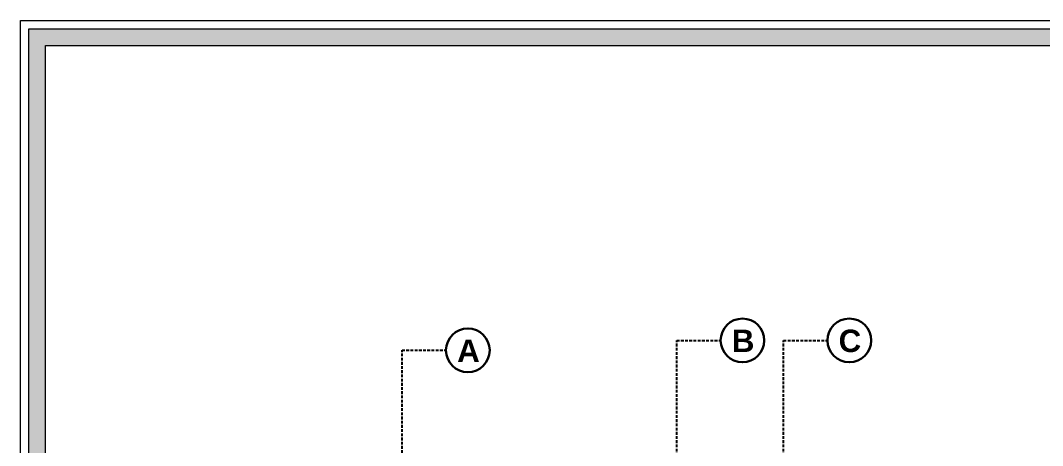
# Model space of a CAD drawing. Header units: millimetres. Extents: x 56222 to 3066687, y -650199 to -121287.
# Drawn here: x 132587.8 to 132770.1, y -185333.9 to -185258 of the extents above; entities that cross this region are included whole.
import ezdxf

# ---------------------------------------------------------------- set-up
doc = ezdxf.new("R2010")
doc.units = ezdxf.units.MM
doc.header["$MEASUREMENT"] = 0
doc.linetypes.add('00 . GROUND FLOOR$0$DASHED', pattern=[0.75, 0.5, -0.25])
doc.linetypes.add('DASHEDX2', pattern=[1.5, 1, -0.5])
for name, color, linetype, lineweight in [('DIM.', 250, 'Continuous', 13), ('Dimension', 10, 'DASHEDX2', 20), ('FURNITURE-1', 252, 'Continuous', 13)]:
    doc.layers.add(name, color=color, linetype=linetype, lineweight=lineweight)
doc.styles.get("Standard").update_dxf_attribs({"font": 'arial.ttf', "height": 6})

msp = doc.modelspace()

# ---------------------------------------------------------------- hatches: boundary and pattern name
at = {"layer": 'Dimension', "linetype": 'Continuous', "true_color": 0xd39e00}
h = msp.add_hatch(color=42, dxfattribs=at)
h.paths.add_polyline_path([(132589.246, -185259.512), (132589.246, -185559.149), (133014.942, -185559.149), (133014.942, -185259.512)])
h.paths.add_polyline_path([(132592.233, -185262.5), (133011.954, -185262.5), (133011.954, -185556.162), (132592.233, -185556.162)], flags=16)

# ---------------------------------------------------------------- linework, layer by layer
at = {"layer": 'Dimension', "color": 42, "linetype": 'Continuous', "true_color": 0xd39e00}
for points in [[(132587.752, -185258.018), (133016.436, -185258.018), (133016.436, -185560.643), (132587.752, -185560.643)], [(132589.246, -185259.512), (133014.942, -185259.512), (133014.942, -185559.149), (132589.246, -185559.149)], [(132592.233, -185262.5), (133011.954, -185262.5), (133011.954, -185556.162), (132592.233, -185556.162)]]:
    msp.add_lwpolyline(points, close=True, dxfattribs=at)
at = {"layer": 'FURNITURE-1', "color": 252, "linetype": '00 . GROUND FLOOR$0$DASHED', "lineweight": 25, "true_color": 0x939598}
for points in [[(132704.838, -185358.179), (132704.838, -185315.11), (132712.682, -185315.11)], [(132723.895, -185358.179), (132723.895, -185315.11), (132731.738, -185315.11)], [(132655.837, -185359.943), (132655.837, -185316.874), (132663.681, -185316.874)]]:
    msp.add_lwpolyline(points, dxfattribs=at)
at = {"layer": 'FURNITURE-1', "color": 1, "linetype": 'ByBlock', "lineweight": 30}
for centre in [(132716.574, -185315.11), (132735.631, -185315.11), (132667.573, -185316.874)]:
    msp.add_circle(centre, 3.897, dxfattribs=at)

# ---------------------------------------------------------------- texts
at = {"layer": 'DIM.', "color": 1, "char_height": 4, "attachment_point": 3}
for s, insert in [('{\\fArial|b1|i0|c0|p34;B}', (132718.704, -185313.187)), ('{\\fArial|b1|i0|c0|p34;C}', (132737.761, -185313.187)), ('{\\fArial|b1|i0|c0|p34;A}', (132669.703, -185314.95))]:
    msp.add_mtext_dynamic_manual_height_columns(s, width=81.87572, gutter_width=1.128, heights=[0], dxfattribs=dict(at, insert=insert))

doc.saveas('drawing.dxf')
